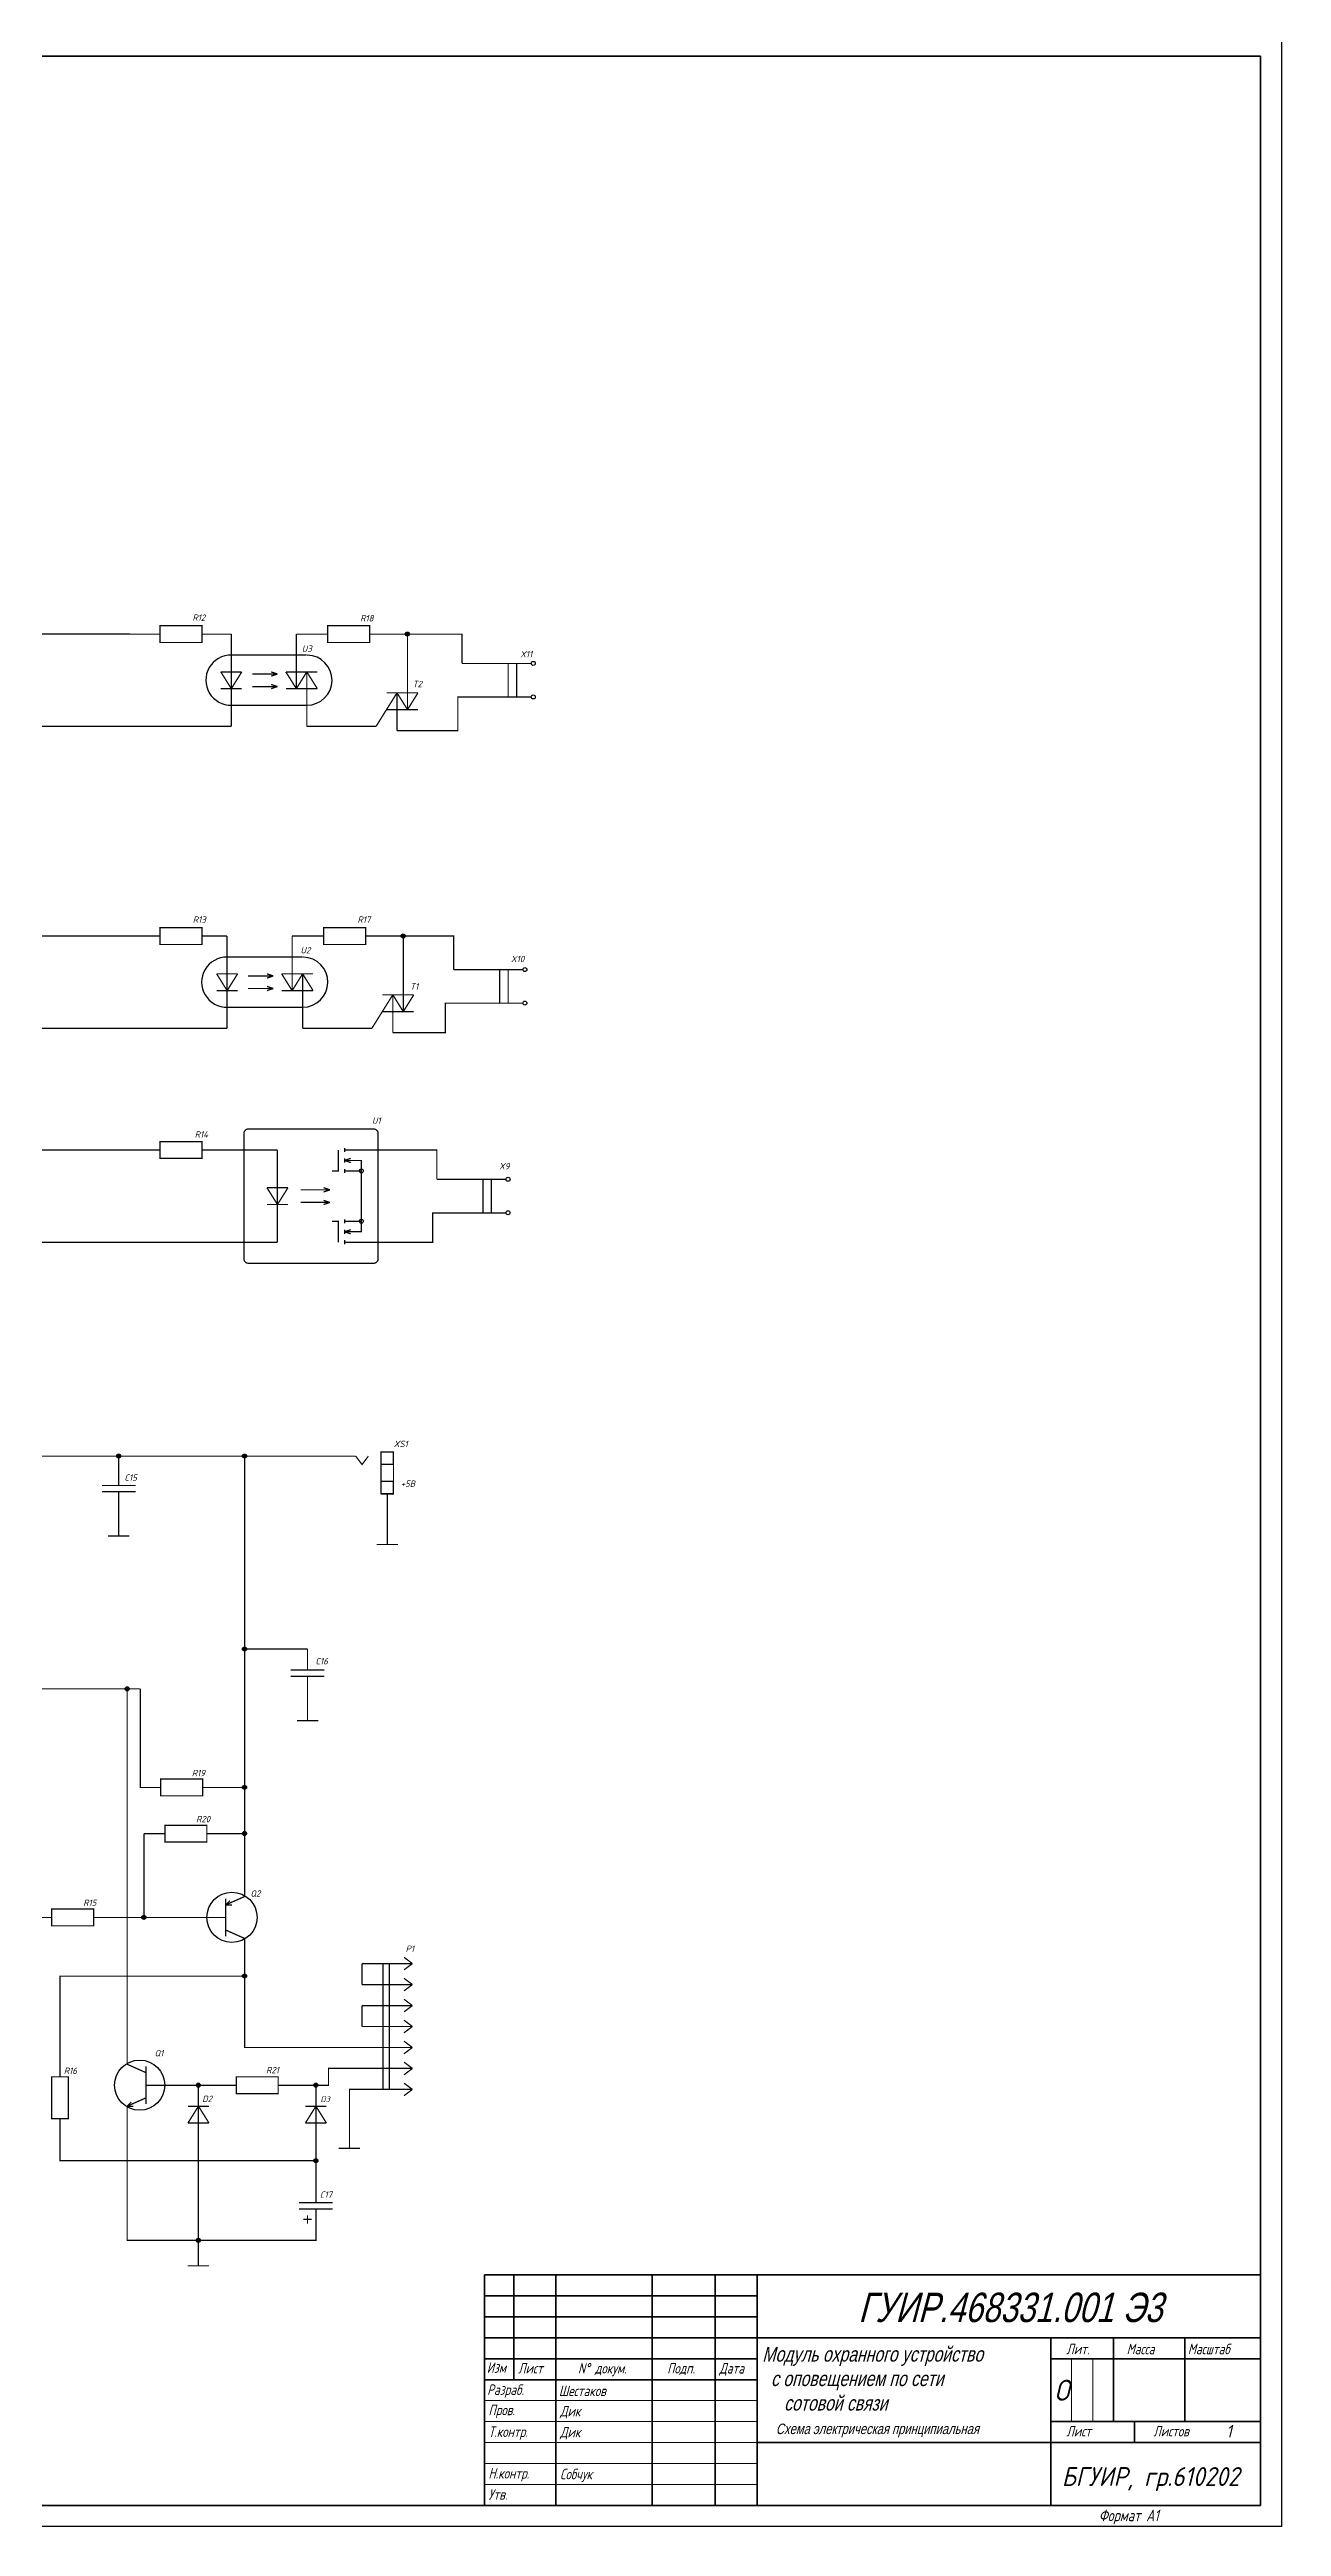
# Model space of a CAD drawing. Header units: millimetres. Extents: x 0 to 9139, y -367 to 2333.
# Drawn here: x 5254 to 5548, y 676 to 1266 of the extents above; entities that cross this region are included whole.
import ezdxf

# ---------------------------------------------------------------- set-up
doc = ezdxf.new("R2010")
doc.units = ezdxf.units.MM
doc.header["$LTSCALE"] = 0.5
doc.linetypes.add('осевая2', pattern=[28.575, 19.05, -3.175, 3.175, -3.175])
doc.layers.get('0').update_dxf_attribs({"lineweight": 60})
for name, color, linetype in [('1-оси', 1, 'осевая2'), ('KONTUR', 7, 'Continuous'), ('Sheet', 255, 'Continuous')]:
    doc.layers.add(name, color=color, linetype=linetype)
for name, color, linetype, lineweight in [('Основная', 7, 'Continuous', 40), ('текст', 7, 'Continuous', 30), ('тонкая', 7, 'Continuous', 20)]:
    doc.layers.add(name, color=color, linetype=linetype, lineweight=lineweight)
doc.styles.add('ESKD', font='standarteskd.shx', dxfattribs={"width": 0.8, "oblique": 15})
doc.styles.get("Standard").update_dxf_attribs({"font": 'isocpeui.ttf', "width": 0.9})
doc.styles.add('стиль1', font='romans.shx', dxfattribs={"width": 0.75, "oblique": 15, "height": 3.5})

msp = doc.modelspace()

# ---------------------------------------------------------------- linework, layer by layer
for p, q in [((5423.03, 730.63), (5358.03, 730.63)), ((5423.03, 725.63), (5358.03, 725.63)), ((5423.03, 715.63), (5358.03, 715.63)), ((5423.03, 710.63), (5358.03, 710.63)), ((5493.03, 680.63), (5493.03, 680.63))]:
    msp.add_line(p, q)
at = {"layer": 'KONTUR'}
for p, q in [((5548.03, 1269.63), (5548.03, 675.63)), ((5548.03, 675.63), (4707.03, 675.63))]:
    msp.add_line(p, q, dxfattribs=at)
at = {"layer": 'Sheet', "const_width": 0.3}
for points in [[(5290.69, 1128.84), (5280.69, 1128.84), (5280.69, 1124.84), (5290.69, 1124.84), (5290.69, 1128.84)], [(5330.69, 1128.84), (5320.69, 1128.84), (5320.69, 1124.84), (5330.69, 1124.84), (5330.69, 1128.84)], [(5280.69, 1126.84), (5159.07, 1126.86)], [(5290.69, 1126.84), (5295.69, 1126.84)], [(5295.69, 1126.84), (5297.69, 1126.84)], [(5297.69, 1121.84), (5297.69, 1126.84)], [(5313.19, 1126.84), (5315.69, 1126.84)], [(5313.19, 1121.84), (5313.19, 1126.84)], [(5320.69, 1126.84), (5315.69, 1126.84)], [(5330.69, 1126.84), (5335.69, 1126.84)], [(5339.69, 1117.84), (5339.69, 1126.84), (5335.69, 1126.84)], [(5352.69, 1119.84), (5352.69, 1126.84), (5339.69, 1126.84)], [(5295.19, 1117.84), (5300.19, 1117.84)], [(5297.69, 1113.84), (5295.19, 1117.84)], [(5297.69, 1121.84), (5297.69, 1109.84)], [(5297.69, 1121.84), (5315.69, 1121.84)], [(5297.69, 1113.84), (5300.19, 1117.84)], [(5302.69, 1117.34), (5308.69, 1117.34)], [(5308.69, 1117.34), (5307.19, 1117.84), (5307.19, 1117.84)], [(5308.69, 1117.34), (5307.19, 1116.84)], [(5313.19, 1113.84), (5310.69, 1117.84)], [(5313.19, 1117.84), (5310.69, 1117.84)], [(5313.19, 1113.84), (5313.19, 1121.84)], [(5313.19, 1117.84), (5318.19, 1117.84)], [(5315.69, 1117.84), (5313.19, 1113.84)], [(5315.69, 1117.84), (5318.19, 1113.84)], [(5315.69, 1109.84), (5315.69, 1117.84)], [(5339.69, 1112.84), (5339.69, 1117.84)], [(5357.69, 1119.84), (5352.69, 1119.84)], [(5369.19, 1119.84), (5357.69, 1119.84)], [(5363.69, 1119.84), (5363.69, 1111.84)], [(5365.69, 1111.84), (5365.69, 1119.84)], [(5295.19, 1113.84), (5300.19, 1113.84)], [(5308.69, 1114.34), (5302.69, 1114.34)], [(5308.69, 1114.34), (5307.19, 1114.84), (5307.19, 1114.84)], [(5308.69, 1114.34), (5307.19, 1113.84)], [(5313.19, 1113.84), (5310.69, 1113.84)], [(5313.19, 1113.84), (5318.19, 1113.84)], [(5334.69, 1112.84), (5339.69, 1112.84)], [(5337.19, 1112.84), (5334.69, 1108.84)], [(5337.19, 1112.84), (5337.19, 1108.84)], [(5337.19, 1112.84), (5339.69, 1108.84)], [(5352.69, 1111.84), (5351.69, 1111.84), (5351.69, 1103.84), (5337.19, 1103.84)], [(5339.69, 1108.84), (5342.19, 1112.84)], [(5339.69, 1108.84), (5339.69, 1112.84)], [(5339.69, 1112.84), (5342.19, 1112.84)], [(5357.69, 1111.84), (5352.69, 1111.84)], [(5369.19, 1111.84), (5357.69, 1111.84)], [(5272.8, 1104.84), (5217.01, 1104.81), (5297.69, 1104.84), (5297.69, 1104.84)], [(5297.69, 1109.84), (5315.69, 1109.84)], [(5297.69, 1109.84), (5297.69, 1104.84)], [(5315.69, 1109.84), (5315.69, 1104.84)], [(5327.19, 1104.84), (5315.69, 1104.84), (5315.69, 1104.84)], [(5332.19, 1104.84), (5327.19, 1104.84)], [(5334.69, 1108.84), (5332.19, 1104.84)], [(5334.69, 1108.84), (5339.69, 1108.84)], [(5337.19, 1108.84), (5337.19, 1103.84)], [(5339.69, 1108.84), (5342.19, 1108.84)], [(5280.69, 1054.84), (5159.07, 1054.84)], [(5290.69, 1056.84), (5280.69, 1056.84), (5280.69, 1052.84), (5290.69, 1052.84), (5290.69, 1056.84)], [(5290.69, 1054.84), (5295.69, 1054.84)], [(5295.69, 1054.84), (5296.69, 1054.84)], [(5296.69, 1049.84), (5296.69, 1054.84)], [(5312.19, 1054.84), (5314.69, 1054.84)], [(5312.19, 1049.84), (5312.19, 1054.84)], [(5319.69, 1054.84), (5314.69, 1054.84)], [(5329.69, 1056.84), (5319.69, 1056.84), (5319.69, 1052.84), (5329.69, 1052.84), (5329.69, 1056.84)], [(5329.69, 1054.84), (5334.69, 1054.84)], [(5338.69, 1045.84), (5338.69, 1054.84), (5334.69, 1054.84)], [(5350.69, 1046.84), (5350.69, 1054.84), (5338.69, 1054.84)], [(5294.19, 1045.84), (5299.19, 1045.84)], [(5296.69, 1041.84), (5294.19, 1045.84)], [(5296.69, 1049.84), (5296.69, 1037.84)], [(5296.69, 1049.84), (5314.69, 1049.84)], [(5296.69, 1041.84), (5299.19, 1045.84)], [(5301.69, 1045.34), (5307.69, 1045.34)], [(5307.69, 1045.34), (5306.19, 1045.84), (5306.19, 1045.84)], [(5307.69, 1045.34), (5306.19, 1044.84)], [(5312.19, 1041.84), (5309.69, 1045.84)], [(5312.19, 1045.84), (5309.69, 1045.84)], [(5312.19, 1041.84), (5312.19, 1049.84)], [(5312.19, 1045.84), (5317.19, 1045.84)], [(5314.69, 1045.84), (5312.19, 1041.84)], [(5314.69, 1045.84), (5317.19, 1041.84)], [(5314.69, 1037.84), (5314.69, 1045.84)], [(5338.69, 1040.84), (5338.69, 1045.84)], [(5355.69, 1046.84), (5350.69, 1046.84)], [(5367.19, 1046.84), (5355.69, 1046.84)], [(5361.69, 1046.84), (5361.69, 1038.84)], [(5363.69, 1038.84), (5363.69, 1046.84)], [(5294.19, 1041.84), (5299.19, 1041.84)], [(5307.69, 1042.34), (5301.69, 1042.34)], [(5307.69, 1042.34), (5306.19, 1042.84), (5306.19, 1042.84)], [(5307.69, 1042.34), (5306.19, 1041.84)], [(5312.19, 1041.84), (5309.69, 1041.84)], [(5312.19, 1041.84), (5317.19, 1041.84)], [(5333.69, 1040.84), (5338.69, 1040.84)], [(5336.19, 1040.84), (5333.69, 1036.84)], [(5336.19, 1040.84), (5336.19, 1036.84)], [(5336.19, 1040.84), (5338.69, 1036.84)], [(5338.69, 1036.84), (5341.19, 1040.84)], [(5338.69, 1036.84), (5338.69, 1040.84)], [(5338.69, 1040.84), (5341.19, 1040.84)], [(5296.69, 1037.84), (5314.69, 1037.84)], [(5296.69, 1037.84), (5296.69, 1032.84)], [(5314.69, 1037.84), (5314.69, 1032.84)], [(5333.69, 1036.84), (5331.19, 1032.84)], [(5333.69, 1036.84), (5338.69, 1036.84)], [(5350.69, 1038.84), (5348.69, 1038.84), (5348.69, 1031.84), (5336.19, 1031.84)], [(5336.19, 1036.84), (5336.19, 1031.84)], [(5338.69, 1036.84), (5341.19, 1036.84)], [(5355.69, 1038.84), (5350.69, 1038.84)], [(5367.19, 1038.84), (5355.69, 1038.84)], [(5272.69, 1032.84), (5217.03, 1032.84), (5296.69, 1032.84)], [(5326.19, 1032.84), (5314.69, 1032.84), (5314.69, 1032.84)], [(5331.19, 1032.84), (5326.19, 1032.84)], [(5290.69, 1005.84), (5280.69, 1005.84), (5280.69, 1001.84), (5290.69, 1001.84), (5290.69, 1005.84)], [(5300.69, 1007.84), (5300.7, 1007.89), (5300.7, 1007.93), (5300.71, 1007.98), (5300.72, 1008.03), (5300.73, 1008.07), (5300.74, 1008.12), (5300.76, 1008.16), (5300.78, 1008.21), (5300.8, 1008.25), (5300.83, 1008.29), (5300.85, 1008.33), (5300.88, 1008.37), (5300.91, 1008.41), (5300.94, 1008.45), (5300.97, 1008.49), (5301.01, 1008.53), (5301.04, 1008.56), (5301.08, 1008.59), (5301.12, 1008.62), (5301.16, 1008.65), (5301.2, 1008.68), (5301.24, 1008.71), (5301.28, 1008.73), (5301.33, 1008.75), (5301.37, 1008.77), (5301.42, 1008.79), (5301.46, 1008.8), (5301.51, 1008.82), (5301.55, 1008.83), (5301.6, 1008.83), (5301.65, 1008.84), (5301.69, 1008.84)], [(5300.69, 977.84), (5300.69, 1007.84)], [(5301.69, 1008.84), (5331.69, 1008.84)], [(5324.69, 1004.34), (5324.69, 1003.34)], [(5331.69, 1008.84), (5331.74, 1008.84), (5331.79, 1008.83), (5331.83, 1008.83), (5331.88, 1008.82), (5331.93, 1008.8), (5331.97, 1008.79), (5332.02, 1008.77), (5332.06, 1008.75), (5332.11, 1008.73), (5332.15, 1008.71), (5332.19, 1008.68), (5332.23, 1008.65), (5332.27, 1008.62), (5332.31, 1008.59), (5332.35, 1008.56), (5332.38, 1008.53), (5332.42, 1008.49), (5332.45, 1008.45), (5332.48, 1008.41), (5332.51, 1008.37), (5332.54, 1008.33), (5332.56, 1008.29), (5332.59, 1008.25), (5332.61, 1008.21), (5332.63, 1008.16), (5332.65, 1008.12), (5332.66, 1008.07), (5332.67, 1008.03), (5332.68, 1007.98), (5332.69, 1007.93), (5332.69, 1007.89), (5332.69, 1007.84)], [(5332.69, 977.84), (5332.69, 1007.84)], [(5280.69, 1003.84), (5159.56, 1003.86)], [(5290.69, 1003.84), (5295.69, 1003.84)], [(5300.69, 1003.84), (5295.69, 1003.84)], [(5300.69, 1003.84), (5308.69, 1003.84)], [(5308.69, 1003.84), (5308.69, 981.84)], [(5323.19, 1003.84), (5323.19, 998.84), (5321.69, 998.84)], [(5324.69, 1003.84), (5332.69, 1003.84)], [(5324.69, 1001.84), (5324.69, 1000.84)], [(5324.69, 1001.34), (5326.19, 1001.84)], [(5328.69, 998.84), (5328.69, 1001.34), (5324.69, 1001.34)], [(5324.69, 1001.34), (5326.19, 1000.84)], [(5324.69, 999.34), (5324.69, 998.34)], [(5324.69, 998.84), (5328.69, 998.84), (5328.69, 986.84), (5324.69, 986.84)], [(5332.69, 1003.84), (5337.69, 1003.84)], [(5346.69, 996.84), (5346.69, 1003.84), (5337.69, 1003.84)], [(5306.19, 994.84), (5311.19, 994.84)], [(5308.69, 990.84), (5306.19, 994.84), (5306.19, 994.84)], [(5308.69, 990.84), (5311.19, 994.84), (5311.19, 994.84)], [(5314.19, 994.34), (5321.19, 994.34)], [(5321.19, 994.34), (5319.69, 994.84), (5319.69, 994.84)], [(5321.19, 994.34), (5319.69, 993.84)], [(5351.69, 996.84), (5346.69, 996.84)], [(5363.19, 996.84), (5351.69, 996.84)], [(5357.69, 996.84), (5357.69, 988.84)], [(5359.69, 988.84), (5359.69, 996.84)], [(5306.19, 990.84), (5311.19, 990.84)], [(5321.19, 991.34), (5314.19, 991.34)], [(5321.19, 991.34), (5319.69, 991.84), (5319.69, 991.84)], [(5321.19, 991.34), (5319.69, 990.84)], [(5323.19, 981.84), (5323.19, 986.84), (5321.69, 986.84)], [(5324.69, 986.34), (5324.69, 987.34)], [(5328.69, 986.84), (5328.69, 984.34), (5324.69, 984.34)], [(5346.69, 988.84), (5345.69, 988.84), (5345.69, 981.84), (5337.69, 981.84)], [(5351.69, 988.84), (5346.69, 988.84)], [(5363.19, 988.84), (5351.69, 988.84)], [(5295.69, 981.84), (5217.03, 981.84), (5272.69, 981.84)], [(5300.69, 981.84), (5295.69, 981.84)], [(5300.69, 981.84), (5308.69, 981.84)], [(5324.69, 983.84), (5324.69, 984.84)], [(5324.69, 984.34), (5326.19, 984.84)], [(5324.69, 984.34), (5326.19, 983.84)], [(5324.69, 981.34), (5324.69, 982.34)], [(5324.69, 981.84), (5332.69, 981.84)], [(5332.69, 981.84), (5337.69, 981.84)], [(5301.69, 976.84), (5301.65, 976.84), (5301.6, 976.84), (5301.55, 976.85), (5301.51, 976.86), (5301.46, 976.87), (5301.42, 976.89), (5301.37, 976.91), (5301.33, 976.92), (5301.28, 976.95), (5301.24, 976.97), (5301.2, 977), (5301.16, 977.02), (5301.12, 977.05), (5301.08, 977.08), (5301.04, 977.12), (5301.01, 977.15), (5300.97, 977.19), (5300.94, 977.22), (5300.91, 977.26), (5300.88, 977.3), (5300.85, 977.34), (5300.83, 977.39), (5300.8, 977.43), (5300.78, 977.47), (5300.76, 977.52), (5300.74, 977.56), (5300.73, 977.61), (5300.72, 977.65), (5300.71, 977.7), (5300.7, 977.75), (5300.7, 977.79), (5300.69, 977.84)], [(5301.69, 976.84), (5331.69, 976.84)], [(5332.69, 977.84), (5332.69, 977.79), (5332.69, 977.75), (5332.68, 977.7), (5332.67, 977.65), (5332.66, 977.61), (5332.65, 977.56), (5332.63, 977.52), (5332.61, 977.47), (5332.59, 977.43), (5332.56, 977.39), (5332.54, 977.34), (5332.51, 977.3), (5332.48, 977.26), (5332.45, 977.22), (5332.42, 977.19), (5332.38, 977.15), (5332.35, 977.12), (5332.31, 977.08), (5332.27, 977.05), (5332.23, 977.02), (5332.19, 977), (5332.15, 976.97), (5332.11, 976.95), (5332.06, 976.92), (5332.02, 976.91), (5331.97, 976.89), (5331.93, 976.87), (5331.88, 976.86), (5331.83, 976.85), (5331.79, 976.84), (5331.74, 976.84), (5331.69, 976.84)], [(5226.86, 955.84), (5226.86, 930.84), (5316.36, 930.84)], [(5270.86, 930.84), (5270.86, 928.84)], [(5270.86, 923.84), (5270.86, 928.84)], [(5300.86, 930.84), (5300.86, 851.84)], [(5321.36, 930.84), (5316.36, 930.84)], [(5316.36, 930.84), (5316.36, 930.84)], [(5327.36, 930.84), (5321.36, 930.84)], [(5327.36, 930.84), (5328.86, 928.84), (5330.36, 930.84)], [(5333.36, 921.84), (5333.36, 931.84)], [(5333.36, 921.84), (5336.36, 921.84), (5336.36, 931.84), (5333.36, 931.84)], [(5333.36, 931.84), (5336.32, 931.84), (5336.32, 928.88), (5333.36, 928.88), (5333.36, 931.84)], [(5333.36, 928.84), (5336.36, 928.84)], [(5274.86, 923.84), (5266.86, 923.84)], [(5274.86, 922.34), (5266.86, 922.34)], [(5270.86, 922.34), (5270.86, 917.34)], [(5336.36, 924.84), (5333.36, 924.84)], [(5333.36, 924.84), (5336.32, 924.84), (5336.32, 921.88), (5333.36, 921.88), (5333.36, 924.84)], [(5334.86, 921.84), (5334.86, 916.84)], [(5270.86, 917.34), (5270.86, 915.84)], [(5270.86, 915.84), (5270.86, 911.77)], [(5334.86, 913.84), (5334.86, 916.84)], [(5268.32, 911.77), (5273.4, 911.77)], [(5332.32, 909.77), (5337.4, 909.77)], [(5334.86, 913.84), (5334.86, 909.77)], [(5300.86, 884.84), (5315.86, 884.84)], [(5315.86, 879.84), (5315.86, 884.84)], [(5104.58, 816.84), (5104.58, 816.84), (5092.35, 816.84), (5092.35, 875.36), (5275.86, 875.36)], [(5272.86, 875.36), (5272.86, 790.84)], [(5276.01, 875.36), (5276.01, 851.84)], [(5319.86, 879.84), (5311.86, 879.84)], [(5319.86, 878.34), (5311.86, 878.34)], [(5315.86, 878.34), (5315.86, 873.34)], [(5315.86, 873.34), (5315.86, 871.84)], [(5315.86, 871.84), (5315.86, 867.77)], [(5313.32, 867.77), (5318.4, 867.77)], [(5280.86, 851.84), (5275.86, 851.84)], [(5280.86, 849.84), (5290.86, 849.84), (5290.86, 853.84), (5280.86, 853.84), (5280.86, 849.84)], [(5290.86, 851.84), (5295.86, 851.84)], [(5300.86, 851.84), (5295.86, 851.84)], [(5300.86, 851.84), (5300.86, 830.84)], [(5281.86, 840.84), (5276.86, 840.84)], [(5276.86, 840.84), (5276.86, 820.84)], [(5281.86, 838.84), (5291.86, 838.84), (5291.86, 842.84), (5281.86, 842.84), (5281.86, 838.84)], [(5291.86, 840.84), (5296.86, 840.84)], [(5300.86, 840.84), (5296.86, 840.84)], [(5300.86, 825.84), (5300.86, 830.84)], [(5254.86, 820.84), (5249.86, 820.84)], [(5254.86, 818.84), (5264.86, 818.84), (5264.86, 822.84), (5254.86, 822.84), (5254.86, 818.84)], [(5264.86, 820.84), (5269.86, 820.84)], [(5269.86, 820.84), (5276.86, 820.84)], [(5276.86, 820.84), (5276.86, 820.84), (5286.86, 820.84)], [(5291.86, 820.84), (5286.86, 820.84)], [(5291.86, 820.84), (5296.36, 820.84)], [(5300.86, 825.84), (5296.36, 823.84), (5296.36, 823.84)], [(5296.36, 825.34), (5296.36, 816.34)], [(5296.36, 823.84), (5297.36, 824.84), (5297.36, 824.84)], [(5296.36, 823.84), (5297.86, 823.84), (5297.86, 823.84)], [(5300.86, 815.84), (5296.36, 817.84), (5296.36, 817.84)], [(5300.86, 815.84), (5300.86, 810.84)], [(5300.86, 810.84), (5300.86, 789.84), (5328.86, 789.84), (5328.86, 789.84)], [(5328.86, 809.84), (5328.86, 804.84)], [(5333.86, 809.84), (5328.86, 809.84)], [(5333.86, 809.84), (5340.86, 809.84)], [(5333.86, 809.84), (5333.86, 779.84)], [(5335.36, 779.84), (5335.36, 809.84)], [(5340.86, 809.84), (5338.86, 811.34)], [(5340.86, 809.84), (5338.86, 808.34)], [(5256.86, 787.84), (5256.86, 806.84), (5300.86, 806.84)], [(5333.86, 804.84), (5328.86, 804.84)], [(5333.86, 804.84), (5340.86, 804.84)], [(5340.86, 804.84), (5338.86, 806.34)], [(5340.86, 804.84), (5338.86, 803.34)], [(5328.86, 799.84), (5328.86, 794.84)], [(5333.86, 799.84), (5328.86, 799.84)], [(5333.86, 799.84), (5340.86, 799.84)], [(5340.86, 799.84), (5338.86, 801.34)], [(5340.86, 799.84), (5338.86, 798.34)], [(5333.86, 794.84), (5328.86, 794.84)], [(5333.86, 794.84), (5340.86, 794.84)], [(5340.86, 794.84), (5338.86, 796.34)], [(5340.86, 794.84), (5338.86, 793.34)], [(5340.86, 789.84), (5338.86, 791.34)], [(5256.86, 782.84), (5256.86, 787.84)], [(5272.86, 785.84), (5272.86, 790.84)], [(5272.86, 785.84), (5277.36, 783.84), (5277.36, 783.84)], [(5333.86, 789.84), (5328.86, 789.84)], [(5333.86, 789.84), (5340.86, 789.84)], [(5340.86, 789.84), (5338.86, 788.34)], [(5340.86, 784.84), (5338.86, 786.34)], [(5258.86, 772.84), (5258.86, 782.84), (5254.86, 782.84), (5254.86, 772.84), (5258.86, 772.84)], [(5277.36, 776.34), (5277.36, 785.34)], [(5281.86, 780.84), (5277.36, 780.84)], [(5281.86, 780.84), (5286.86, 780.84)], [(5286.86, 780.84), (5293.86, 780.84)], [(5289.86, 775.84), (5289.86, 780.84)], [(5298.86, 780.84), (5293.86, 780.84)], [(5298.86, 778.84), (5308.86, 778.84), (5308.86, 782.84), (5298.86, 782.84), (5298.86, 778.84)], [(5308.86, 780.84), (5313.86, 780.84)], [(5313.86, 780.84), (5320.86, 780.84), (5320.86, 784.84), (5328.86, 784.84)], [(5317.86, 775.84), (5317.86, 780.84)], [(5328.86, 779.84), (5325.86, 779.84), (5325.86, 769.84), (5325.86, 769.84)], [(5333.86, 784.84), (5328.86, 784.84)], [(5333.86, 779.84), (5328.86, 779.84)], [(5333.86, 784.84), (5340.86, 784.84)], [(5333.86, 779.84), (5340.86, 779.84)], [(5340.86, 784.84), (5338.86, 783.34)], [(5340.86, 779.84), (5338.86, 781.34)], [(5340.86, 779.84), (5338.86, 778.34)], [(5272.86, 775.84), (5277.36, 777.84), (5277.36, 777.84)], [(5272.86, 775.84), (5273.86, 776.84), (5273.86, 776.84)], [(5272.86, 775.84), (5272.86, 770.84)], [(5272.86, 775.84), (5274.36, 775.84), (5274.36, 775.84)], [(5287.36, 775.84), (5292.36, 775.84)], [(5289.86, 775.84), (5287.36, 771.84), (5287.36, 771.84)], [(5289.86, 771.84), (5289.86, 775.84)], [(5292.36, 771.84), (5289.86, 775.84)], [(5315.36, 775.84), (5320.36, 775.84)], [(5317.86, 775.84), (5315.36, 771.84), (5315.36, 771.84)], [(5317.86, 771.84), (5317.86, 775.84)], [(5320.36, 771.84), (5317.86, 775.84)], [(5256.86, 772.84), (5256.86, 767.84)], [(5317.86, 762.84), (5256.86, 762.84), (5256.86, 767.84)], [(5272.86, 770.84), (5272.86, 743.84), (5317.86, 743.84), (5317.86, 746.34)], [(5287.36, 771.84), (5292.36, 771.84)], [(5289.86, 771.84), (5289.86, 766.84)], [(5315.36, 771.84), (5320.36, 771.84)], [(5317.86, 771.84), (5317.86, 766.84)], [(5325.86, 769.84), (5325.86, 765.77)], [(5289.86, 766.84), (5289.86, 743.84)], [(5317.86, 766.84), (5317.86, 757.84)], [(5323.32, 765.77), (5328.4, 765.77)], [(5317.86, 752.84), (5317.86, 757.84)], [(5313.86, 752.84), (5321.86, 752.84)], [(5313.86, 751.34), (5321.86, 751.34)], [(5317.86, 751.34), (5317.86, 746.34)], [(5316.86, 748.84), (5314.86, 748.84)], [(5315.86, 749.84), (5315.86, 747.84)], [(5289.86, 743.84), (5289.86, 741.84)], [(5289.86, 741.84), (5289.86, 737.77)], [(5287.32, 737.77), (5292.4, 737.77)]]:
    msp.add_lwpolyline(points, dxfattribs=at)
at = {"layer": 'Sheet', "const_width": 0.508}
for points in [[(5339.44, 1126.84, 1), (5339.95, 1126.84, 1)], [(5338.44, 1054.84, 1), (5338.95, 1054.84, 1)], [(5270.61, 930.84, 1), (5271.12, 930.84, 1)], [(5300.61, 930.84, 1), (5301.12, 930.84, 1)], [(5300.61, 884.84, 1), (5301.12, 884.84, 1)], [(5272.63, 875.34, 1), (5273.14, 875.34, 1)], [(5300.61, 851.84, 1), (5301.12, 851.84, 1)], [(5300.61, 840.84, 1), (5301.12, 840.84, 1)], [(5276.61, 820.84, 1), (5277.12, 820.84, 1)], [(5300.61, 806.84, 1), (5301.12, 806.84, 1)], [(5289.61, 780.84, 1), (5290.12, 780.84, 1)], [(5317.61, 780.84, 1), (5318.12, 780.84, 1)], [(5317.61, 762.84, 1), (5318.12, 762.84, 1)], [(5289.61, 743.84, 1), (5290.12, 743.84, 1)]]:
    msp.add_lwpolyline(points, format="xyb", close=True, dxfattribs=at)
at = {"layer": 'Sheet'}
for centre in [(5276.84, 820.86), (5276.84, 820.86), (5276.84, 820.86), (5276.84, 820.86), (5276.84, 820.86), (5276.84, 820.86), (5300.84, 806.86), (5300.84, 806.86)]:
    msp.add_circle(centre, 0.487, dxfattribs=at)
for centre, major_axis, ratio in [((5339.67, 1126.86), (0, 0.487), 0.999979), ((5339.67, 1126.86), (0, 0.487), 0.999979), ((5339.67, 1126.86), (0, 0.487), 0.999979), ((5339.67, 1126.86), (0, 0.487), 0.999979), ((5369.67, 1119.86), (0, 0.479), 0.999968), ((5369.67, 1111.86), (0.479, 0), 0.997275), ((5338.67, 1054.86), (0, 0.487), 0.999937), ((5338.67, 1054.86), (0, 0.487), 0.999937), ((5338.67, 1054.86), (0, 0.487), 0.999937), ((5338.67, 1054.86), (0, 0.487), 0.999937), ((5367.67, 1046.86), (0, 0.479), 0.999968), ((5367.67, 1038.86), (0, 0.479), 0.999968), ((5328.67, 998.86), (0.479, 0), 0.997264), ((5363.67, 996.86), (0, 0.479), 0.999958), ((5328.67, 986.86), (0.479, 0), 0.997264), ((5363.67, 988.86), (0, 0.479), 0.999979), ((5270.84, 930.86), (0, 0.487), 0.999979), ((5270.84, 930.86), (0, 0.487), 0.999979), ((5300.84, 930.86), (0, 0.487), 0.999979), ((5300.84, 930.86), (0, 0.487), 0.999979), ((5300.84, 884.86), (0, 0.487), 0.999979), ((5300.84, 884.86), (0, 0.487), 0.999979), ((5272.86, 875.36), (0, 0.487), 0.999979), ((5272.86, 875.36), (0, 0.487), 0.999979), ((5300.84, 851.86), (0, 0.487), 0.999979), ((5300.84, 851.86), (0, 0.487), 0.999979), ((5300.84, 851.86), (0, 0.487), 0.999979), ((5300.84, 851.86), (0, 0.487), 0.999979), ((5300.84, 851.86), (0, 0.487), 0.999979), ((5300.84, 851.86), (0, 0.487), 0.999979), ((5300.84, 840.86), (0, 0.487), 0.999979), ((5300.84, 840.86), (0, 0.487), 0.999979), ((5297.84, 820.86), (0, 5.98), 0.999963), ((5275.84, 780.86), (5.98, 0), 0.999817), ((5289.84, 780.86), (0.487, 0), 0.997329), ((5289.84, 780.86), (0.487, 0), 0.997329), ((5289.84, 780.86), (0.487, 0), 0.997329), ((5317.84, 780.86), (0.487, 0), 0.997288), ((5317.84, 780.86), (0.487, 0), 0.997288), ((5317.84, 780.86), (0.487, 0), 0.997288), ((5317.84, 762.86), (0, 0.487), 0.999958), ((5317.84, 762.86), (0, 0.487), 0.999958), ((5289.84, 743.86), (0, 0.487), 0.999958), ((5289.84, 743.86), (0, 0.487), 0.999958), ((5289.84, 743.86), (0, 0.487), 0.999958), ((5289.84, 743.86), (0, 0.487), 0.999958)]:
    msp.add_ellipse(centre, major_axis=major_axis, ratio=ratio, dxfattribs=at)
for centre, major_axis, ratio, start_param, end_param in [((5297.67, 1115.86), (6.06, 0), 0.986927, 1.562066, 4.729816), ((5315.67, 1115.86), (6.04, 0), 0.98995, 4.715748, 7.831282), ((5296.67, 1043.86), (6.06, 0), 0.986927, 1.561999, 4.729876), ((5314.67, 1043.86), (6.04, 0), 0.989951, 4.715813, 7.831222)]:
    msp.add_ellipse(centre, major_axis=major_axis, ratio=ratio, start_param=start_param, end_param=end_param, dxfattribs=at)
at = {"layer": 'Основная'}
for p, q in [((5543.03, 1264.63), (4727.03, 1264.63)), ((5543.03, 680.63), (5543.03, 1264.63)), ((5358.03, 735.63), (5358.03, 680.63)), ((5543.03, 735.63), (5358.03, 735.63)), ((5365.03, 710.63), (5365.03, 735.63)), ((5375.03, 735.63), (5375.03, 680.63)), ((5398.03, 680.63), (5398.03, 735.63)), ((5413.03, 735.63), (5413.03, 680.63)), ((5423.03, 735.63), (5423.03, 680.63)), ((5358.03, 720.63), (5543.03, 720.63)), ((5493.03, 720.63), (5493.03, 680.63)), ((5508.03, 720.63), (5508.03, 700.63)), ((5525.03, 720.63), (5525.03, 700.63)), ((5493.03, 715.63), (5543.03, 715.63)), ((5543.03, 700.63), (5493.03, 700.63)), ((5513.03, 700.63), (5513.03, 695.63)), ((5543.03, 695.63), (5423.03, 695.63)), ((5543.03, 680.63), (4715.03, 680.63))]:
    msp.add_line(p, q, dxfattribs=at)
at = {"layer": 'тонкая'}
for p, q in [((5498.02, 715.43), (5498.02, 700.63)), ((5503.1, 715.43), (5503.1, 700.63)), ((5358.03, 705.63), (5423.03, 705.63)), ((5423.03, 700.63), (5358.03, 700.63)), ((5423.03, 695.63), (5358.03, 695.63))]:
    msp.add_line(p, q, dxfattribs=at)
for points in [[(5358.03, 690.63), (5423.03, 690.63)], [(5358.03, 685.63), (5423.03, 685.63)]]:
    msp.add_lwpolyline(points, dxfattribs=at)

# ---------------------------------------------------------------- texts
at = {"style": 'ESKD'}
for s, insert, char_height, width, attachment_point in [('ГУИР.468331.001 Э3', (5483.38, 727.82), 7, 120, 5), ('\\pxt1;{\\H0.7x;Модуль охранного устройство\\P  с оповещением по сети \\P     сотовой связи}', (5424.26, 718.45), 5, 105.9279, 1), ('\\pxt1; Схема электрическая принципиальная', (5426.76, 700.16), 2.5, 112.73, 1)]:
    msp.add_mtext(s, dxfattribs=dict(at, insert=insert, char_height=char_height, width=width, attachment_point=attachment_point))
at = {"color": 0, "attachment_point": 1}
for s, insert, char_height in [('О', (5493.91, 710.62), 5), ('1', (5534.88, 699.85), 3)]:
    msp.add_mtext_dynamic_manual_height_columns(s, width=0.6173, gutter_width=50, heights=[0], dxfattribs=dict(at, insert=insert, char_height=char_height))
at = {"layer": '1-оси', "color": 0, "insert": (5495.68, 689.79), "char_height": 4.5, "attachment_point": 1}
msp.add_mtext_dynamic_manual_height_columns('БГУИР, гр.610202', width=55.323, gutter_width=50, heights=[0], dxfattribs=at)
at = {"layer": 'Sheet'}
for s, height, p in [('R12', 1.524, (5288.43, 1130.01)), ('R18', 1.524, (5328.41, 1129.86)), ('U3', 1.524, (5314.49, 1122.61)), ('X11', 1.524, (5366.53, 1121.28)), ('T2', 1.524, (5340.9, 1114.18)), ('R13', 1.524, (5288.51, 1058.01)), ('R17', 1.524, (5327.76, 1058.01)), ('U2', 1.524, (5314.18, 1050.7)), ('X10', 1.524, (5364.33, 1048.62)), ('T1', 1.524, (5340.3, 1042.06)), ('U1', 1.524, (5331.21, 1010.07)), ('R14', 1.524, (5288.97, 1006.79)), ('X9', 1.524, (5361.51, 999.19)), ('XS1', 1.524, (5336.41, 933)), ('C15', 1.524, (5272.2, 924.95)), ('+5В', 1.524, (5338.08, 923.51)), ('C16', 1.524, (5317.75, 881.19)), ('R19', 1.524, (5288.28, 854.52)), ('R20', 1.524, (5289.28, 843.52)), ('Q2', 1.524, (5302.24, 825.79)), ('R15', 1.524, (5262.39, 823.58)), ('P1', 1.524, (5339.25, 812.63)), ('Q1', 1.524, (5279.4, 787.71)), ('R16', 1.524, (5257.76, 783.53)), ('R21', 1.524, (5305.97, 783.68)), ('D2', 1.524, (5290.74, 776.82)), ('D3', 1.4, (5318.95, 776.82)), ('C17', 1.524, (5318.8, 753.99))]:
    msp.add_text(s, height=height, dxfattribs=at).set_placement(p)
at = {"layer": 'текст', "style": 'стиль1', "oblique": 15, "width": 0.75}
for s, height, p in [('Изм', 2.5, (5358.58, 712.25)), ('Лит.', 2.5, (5496.75, 716.7)), ('Масса', 2.5, (5511.12, 716.7)), ('Масштаб', 2.5, (5525.71, 716.7)), ('Разраб.', 2.5, (5358.69, 707)), ('Лист', 2.5, (5366.05, 712.1)), ('Шестаков', 2.5, (5375.77, 706.71)), ('N%%d докум. ', 2.5, (5380.33, 712.1)), ('Подп.', 2.5, (5401.59, 712.1)), ('Дата', 2.5, (5414.04, 712.1)), ('Пров.', 2.5, (5358.99, 702.16)), ('Дик', 2.5, (5376.07, 701.88)), ('Т.контр.', 2.5, (5358.99, 696.97)), ('Дик', 2.5, (5376.07, 696.88)), ('Лист', 2.5, (5496.75, 697.09)), ('Листов', 2.5, (5517.47, 697.09)), ('Н.контр.', 2.5, (5358.99, 687.05)), ('Собчук', 2.5, (5376.07, 686.88)), ('Утв.', 2.5, (5358.99, 682.03)), ('Формат А1', 2.75, (5504.49, 676.88))]:
    msp.add_text(s, height=height, dxfattribs=at).set_placement(p)

doc.saveas('drawing.dxf')
